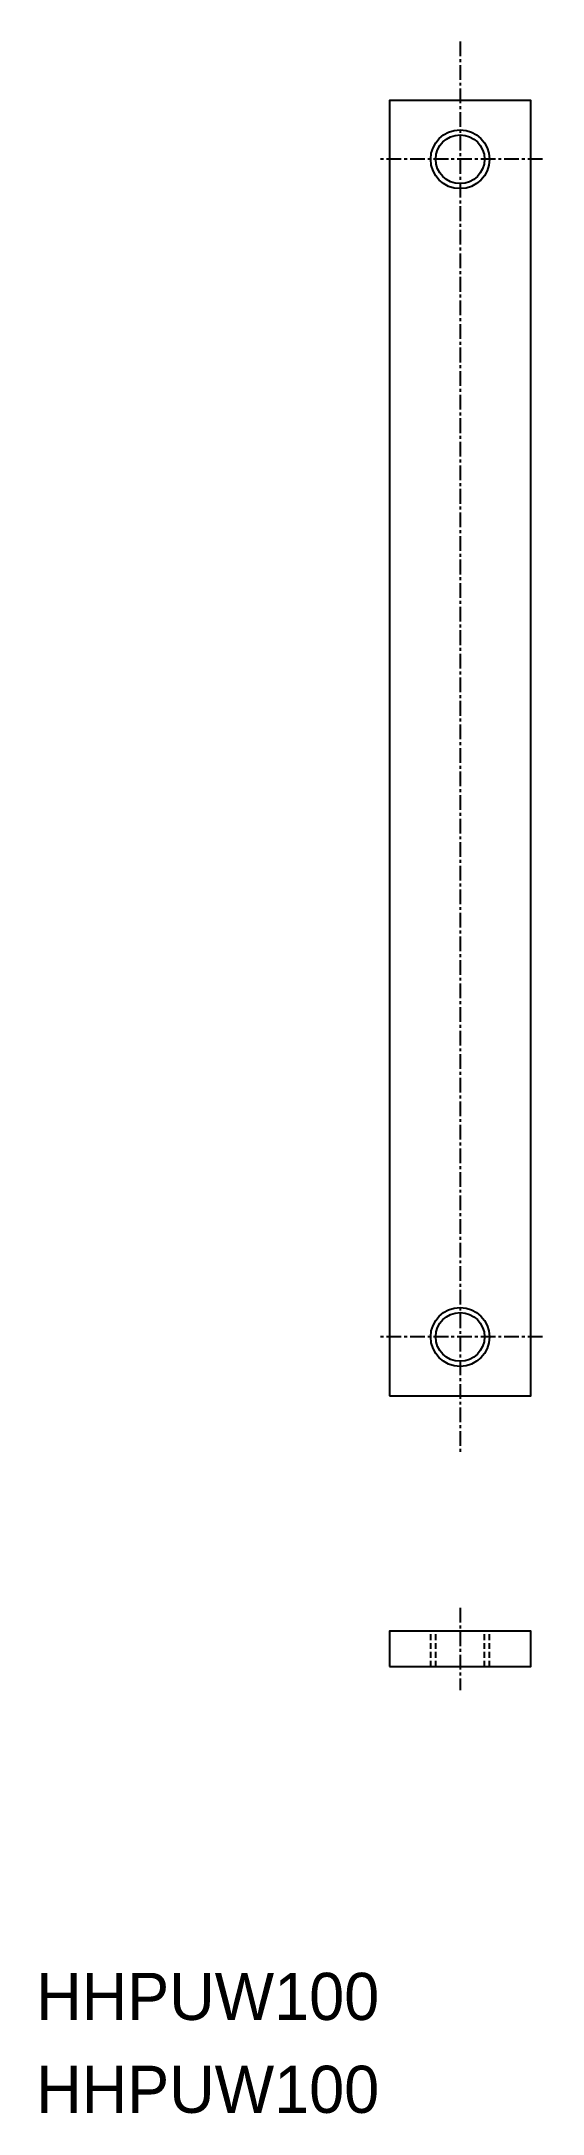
# Model space of a CAD drawing. Extents: x -11486 to -11443, y -194 to -18.
import ezdxf

# ---------------------------------------------------------------- set-up
doc = ezdxf.new("R2010")
doc.units = 0
doc.linetypes.add('CENTER', pattern=[2, 1.25, -0.25, 0.25, -0.25])
doc.linetypes.add('DASHED', pattern=[0.75, 0.5, -0.25])
doc.layers.get('0').update_dxf_attribs({"linetype": 'CONTINUOUS'})
doc.layers.add('CENTER', color=1, linetype='CENTER')

msp = doc.modelspace()

# ---------------------------------------------------------------- linework, layer by layer
at = {"color": 3, "linetype": 'DASHED'}
for p, q in [((-11452.91, -155.81), (-11452.91, -152.81)), ((-11452.48, -155.81), (-11452.48, -152.81)), ((-11448.34, -155.81), (-11448.34, -152.81)), ((-11447.91, -155.81), (-11447.91, -152.81))]:
    msp.add_line(p, q, dxfattribs=at)
at = {"color": 7, "linetype": 'CONTINUOUS'}
for points in [[(-11456.41, -132.81), (-11444.41, -132.81), (-11444.41, -22.81), (-11456.41, -22.81)], [(-11456.41, -155.81), (-11444.41, -155.81), (-11444.41, -152.81), (-11456.41, -152.81)]]:
    msp.add_lwpolyline(points, close=True, dxfattribs=at)
at = {"color": 3, "linetype": 'CONTINUOUS'}
for centre in [(-11450.41, -27.81), (-11450.41, -127.81)]:
    msp.add_circle(centre, 2.5, dxfattribs=at)
at = {"color": 7, "linetype": 'CONTINUOUS'}
for centre in [(-11450.41, -27.81), (-11450.41, -127.81)]:
    msp.add_circle(centre, 2.07, dxfattribs=at)
at = {"layer": 'CENTER', "color": 1, "linetype": 'CENTER'}
for p, q in [((-11450.41, -17.81), (-11450.41, -137.81)), ((-11443.41, -27.81), (-11457.41, -27.81)), ((-11443.41, -127.81), (-11457.41, -127.81)), ((-11450.41, -150.81), (-11450.41, -157.81))]:
    msp.add_line(p, q, dxfattribs=at)

# ---------------------------------------------------------------- texts
for p in [(-11486.41, -185.81), (-11486.41, -193.7)]:
    msp.add_text('HHPUW100', height=4).set_placement(p)

doc.saveas('drawing.dxf')
